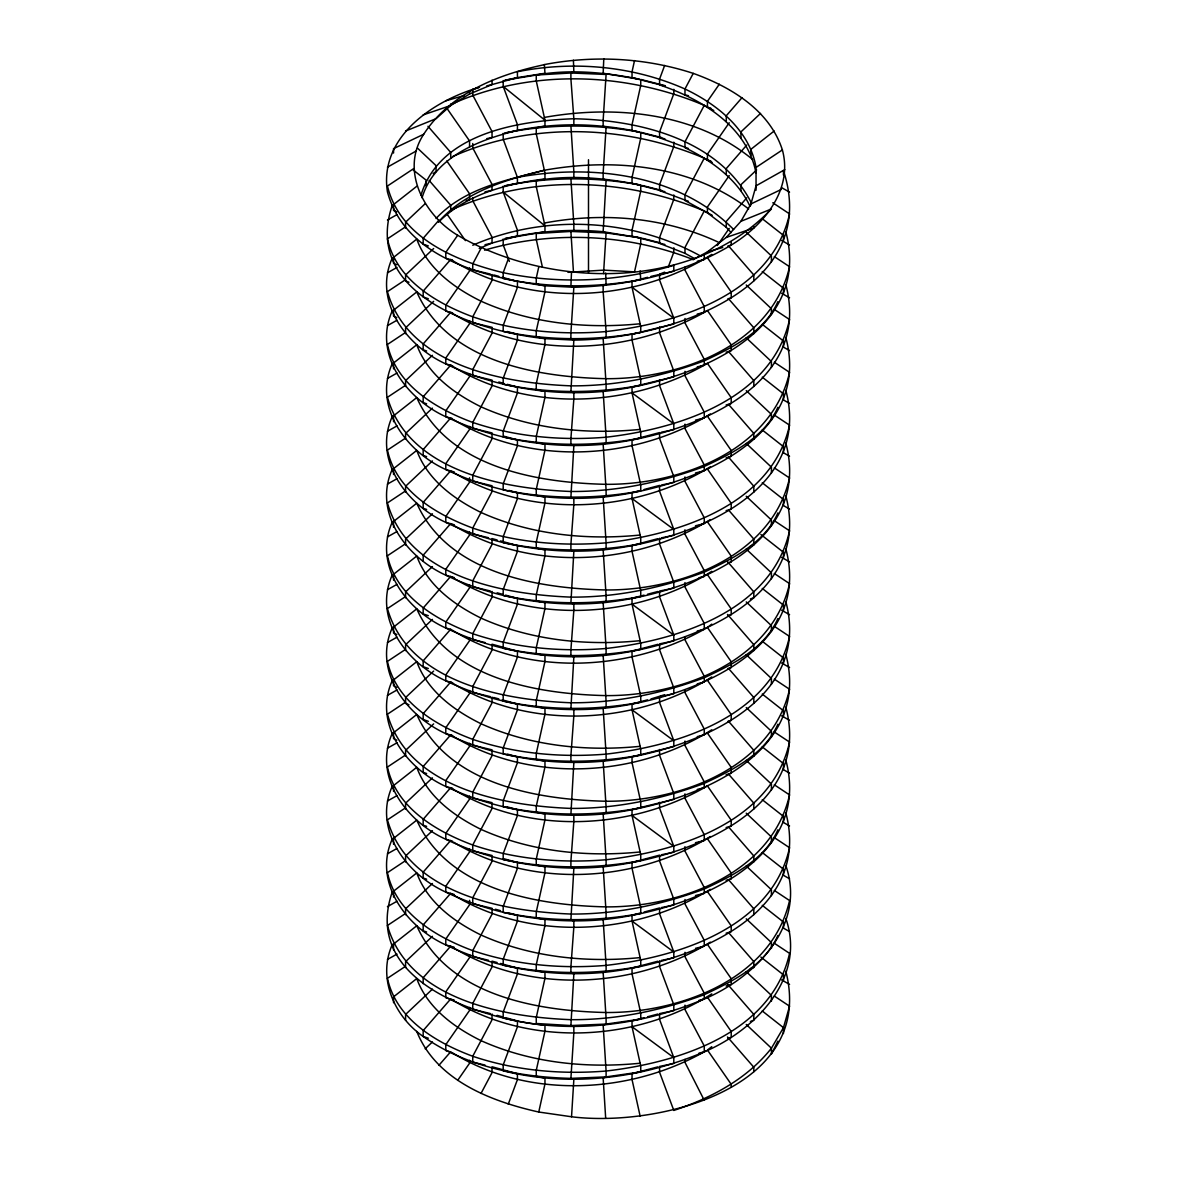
<?xml version="1.0" encoding="UTF-8"?>
<svg xmlns="http://www.w3.org/2000/svg" width="1177" height="1177" viewBox="0 0 1177 1177"><rect width="100%" height="100%" fill="white"/><g stroke="black" fill="none" stroke-linecap="round" stroke-linejoin="round"><path stroke-width="1.5" d="M571.536 271.666L570.904 286.085L573.846 287.276C628.518 285.879 683.999 273.402 731.211 245.066C763.417 225.557 793.254 189.938 782.381 149.935C769.567 110.049 730.593 86.774 693.238 73.371C645.393 57.732 593.708 55.069 544.348 64.588L542.185 65.147C496.826 75.034 449.952 93.66 423.72 134.237C399.915 170.371 424.206 215.376 457.676 235.268C550.895 289.424 693.385 291.072 771.421 208.976L740.936 221.305L726.268 237.43L707.436 251.863L692.988 259.808M603.786 58.85L603.154 73.268L639.008 79.197M603.536 273.55L606.096 232.914L603.154 231.722C570.286 228.618 537.139 231.236 504.977 238.622L544.966 231.722L544.966 225.852L536.256 186.554L536.256 180.684C570.83 174.446 606.538 178.154 640.744 185.098L640.744 190.954L632.034 230.265L632.034 236.136L664.917 244.492M785.809 971.187C815.97 1088.387 658.046 1127.537 571.536 1116.767L573.846 1079.559L570.904 1078.367C519.337 1077.132 465.974 1066.774 423.176 1036.451C394.266 1016.501 377.096 977.778 392.441 944.292M538.757 266.929L536.256 278.155L536.256 284.025L544.966 285.805L573.846 287.276L570.904 333.032L570.904 338.902L573.846 340.094C664.858 339.388 822.605 290.425 783.455 170.65L783.455 175.049M634.521 60.571L632.034 71.797L632.034 77.667L664.917 86.024M416.761 1031.405C436.255 1080.383 491 1101.378 538.757 1112.03L544.966 1083.958L544.966 1078.088L536.256 1076.308L536.256 1070.437L544.966 1031.14L544.966 1025.27C478.259 1018.355 360.942 980.838 392.441 891.475M740.936 221.305L750.955 203.93L756.046 185.804L784.779 169.65M392.441 257.66C372.418 301.312 406.668 346.17 445.789 363.899C494.487 386.983 549.527 396.266 603.154 391.441C684.808 383.158 813.469 336.122 785.809 231.737M392.441 310.478C372.418 354.145 406.668 398.988 445.789 416.717C494.487 439.801 549.527 449.084 603.154 444.273C684.808 435.976 813.469 388.94 785.809 284.554M392.441 363.296C372.418 406.962 406.668 451.806 445.789 469.535C494.487 492.619 549.527 501.902 603.154 497.091C684.808 488.793 813.469 441.758 785.809 337.372M392.441 416.114C372.418 459.78 406.668 504.624 445.789 522.367C494.487 545.437 549.527 554.72 603.154 549.909C684.808 541.611 813.469 494.575 785.809 390.19M392.441 468.932C372.418 512.598 406.668 557.442 445.789 575.185C494.487 598.254 549.527 607.538 603.154 602.727C684.808 594.429 813.469 547.393 785.809 443.008M392.441 521.749C372.418 565.416 406.668 610.274 445.789 628.003C494.487 651.072 549.527 660.356 603.154 655.545C684.808 647.247 813.469 600.211 785.809 495.826M392.441 574.567C372.418 618.234 406.668 663.092 445.789 680.821C494.487 703.89 549.527 713.174 603.154 708.363C684.808 700.065 813.469 653.029 785.809 548.644M392.441 627.385C372.418 671.052 406.668 715.91 445.789 733.639C494.487 756.708 549.527 765.992 603.154 761.181C684.808 752.883 813.469 705.847 785.809 601.462M392.441 680.203C372.418 723.87 406.668 768.728 445.789 786.457C494.487 809.526 549.527 818.809 603.154 813.998C684.808 805.701 813.469 758.665 785.809 654.28M392.441 733.021C372.418 776.688 406.668 821.546 445.789 839.275C494.487 862.344 549.527 871.627 603.154 866.816C684.808 858.519 813.469 811.483 785.809 707.097M392.441 785.839C372.418 829.505 406.668 874.364 445.789 892.092C494.487 915.162 549.527 924.445 603.154 919.634C684.808 911.336 813.469 864.301 785.809 759.915M392.441 838.657C372.418 882.323 406.668 927.182 445.789 944.91C494.487 967.994 549.527 977.263 603.154 972.452C684.808 964.154 813.469 917.118 785.809 812.733M500.49 963.463L517.424 968.127L517.424 973.997L503.197 1012.132L503.197 1018.002C569.992 1034.657 641.318 1025.667 704.258 999.052C755.148 977.396 806.701 925.284 785.809 865.551M505.566 1017.678L517.424 1020.945L517.424 1026.815L503.197 1064.95L503.197 1070.82C569.992 1087.489 641.318 1078.485 704.258 1051.87C755.148 1030.213 806.701 978.102 785.809 918.369M644.084 1017.693L632.034 1020.871L632.034 1026.741L640.744 1066.038L640.744 1071.909L606.096 1076.896L570.904 1078.367L573.846 1032.612L573.846 1026.741L570.904 1025.55L573.846 973.923L570.904 972.732L570.904 966.861L573.846 926.976L573.846 921.105L570.904 919.914L573.846 868.288L570.904 867.096L570.904 861.226L573.846 821.34L573.846 815.47L570.904 814.278L573.846 762.652L570.904 761.445L570.904 755.59L573.846 715.69L573.846 709.834L570.904 708.628L573.846 657.001L570.904 655.81L570.904 649.939L573.846 610.054L573.846 604.184L570.904 602.992L573.846 551.366L570.904 550.174L570.904 544.304L573.846 504.418L573.846 498.548L570.904 497.356L573.846 445.73L570.904 444.538L570.904 438.668L573.846 398.782L573.846 392.912L570.904 391.72L573.846 340.094L544.966 338.623L536.256 336.843L536.256 330.972L544.966 291.675L544.966 285.805C484.924 277.169 405.624 258.705 387.439 191.895C378.862 136.929 433.401 100.604 479.51 87.289M657.855 961.241L632.034 968.053L632.034 973.923L640.744 1013.22L640.744 1019.091L606.096 1024.078L570.904 1025.55L536.256 1023.49L536.256 1017.619L544.966 978.322L544.966 972.452L536.256 970.672L536.256 964.802L544.966 925.505L544.966 919.634L536.256 917.854L536.256 911.984L544.966 872.687L544.966 866.816L536.256 865.036L536.256 859.166L544.966 819.869L544.966 813.998L536.256 812.218L536.256 806.348L544.966 767.036L544.966 761.181L536.256 759.386L536.256 753.53L544.966 714.218L544.966 708.363L536.256 706.568L536.256 700.712L544.966 661.4L544.966 655.53L536.256 653.75L536.256 647.88L544.966 608.583L544.966 602.712L536.256 600.932L536.256 595.062L544.966 555.765L544.966 549.894L536.256 548.114L536.256 542.244L544.966 502.947L544.966 497.077L536.256 495.296L536.256 489.426L544.966 450.129L544.966 444.259L536.256 442.478L536.256 436.608L544.966 397.311L544.966 391.441L536.256 389.661L536.256 383.79L544.966 344.493L544.966 338.623C477.376 331.634 361.383 294.235 392.441 204.827M420.954 195.279C439.595 133.251 518.189 120.79 573.846 118.745C639.567 120.172 718.132 139.092 750.955 202.091L750.955 205.019M422.072 197.78C434.078 156.835 479.716 139.563 517.424 130.412C557.515 122.29 599.078 123.291 638.993 131.912M508.273 259.058L503.197 272.681L503.197 278.537C548.438 288.071 595.341 288.071 640.744 279.626L640.111 270.945M664.652 65.441L659.576 79.065L659.576 84.935C701.463 99.015 747.336 126.307 756.046 173.269M668.315 266.899L673.803 252.187L673.803 247.788M508.273 1104.158L517.424 1079.633L517.424 1073.762L492.03 1066.774L492.03 1072.644L481.01 1093.462M404.991 280.023L387.439 291.661C408.478 366.121 504.55 383.275 570.904 385.85C616.542 386.174 661.606 376.699 704.258 360.824C732.55 347.568 764.682 331.752 777.894 301.65M404.991 385.659L387.439 397.296C408.478 471.756 504.55 488.911 570.904 491.486C616.542 491.809 661.606 482.335 704.258 466.46C732.55 453.204 764.682 437.388 777.894 407.286M404.991 491.295L387.439 502.932C408.478 577.392 504.55 594.547 570.904 597.122C616.542 597.445 661.606 587.97 704.258 572.096C732.55 558.84 764.682 543.024 777.894 512.922M404.991 596.93L387.439 608.583C408.478 683.028 504.55 700.197 570.904 702.772C616.542 703.081 661.606 693.606 704.258 677.731C732.55 664.475 764.682 648.659 777.894 618.558M404.991 702.566L387.439 714.218C408.478 788.664 504.55 805.833 570.904 808.408C616.542 808.717 661.606 799.242 704.258 783.367C732.55 770.111 764.682 754.31 777.894 724.208M404.991 808.202L387.439 819.854C408.478 894.299 504.55 911.469 570.904 914.043C616.542 914.352 661.606 904.878 704.258 889.003C732.55 875.762 764.682 859.946 777.894 829.844M404.991 913.838L387.439 925.49C408.478 999.95 504.55 1017.105 570.904 1019.679C616.542 1020.003 661.606 1010.513 704.258 994.653C732.55 981.397 764.682 965.581 777.894 935.48M777.894 1041.115L771.421 1054.077L771.421 1048.207L783.455 1027.653L789.561 1006.188L774.334 996.08M481.01 248.362L472.742 263.986L472.742 269.857L490.279 274.064M693.238 73.371L684.97 88.996L684.97 94.866L688.486 95.705M713.777 110.491L704.258 105.356L684.97 141.814L684.97 147.684C711.482 160.631 737.17 178.992 750.043 206.372M712.188 162.455L704.258 158.174L684.97 194.632L684.97 200.502L707.436 212.846L726.268 227.279L731.167 232.649M712.188 215.273L704.258 210.992L684.97 247.45L684.97 253.32L694.592 258.602M457.676 235.268L445.789 252.393L445.789 258.263L452.586 260.205M719.324 84.2L707.436 101.34L707.436 107.21L710.834 108.181M729.24 122.746L707.436 154.158L707.436 160.028L710.834 160.999M729.24 175.564L707.436 206.975L707.436 212.846M717.337 245.507L729.24 228.382M457.676 1080.368L469.564 1063.228L469.564 1060.286M438.918 220.202L423.176 238.298L423.176 244.169L428.34 245.934M450.732 417.894L423.176 449.585L423.176 455.455L426.618 456.617M742.025 97.662L726.268 115.773L726.268 121.643M450.732 470.712L423.176 502.402L423.176 508.273L426.618 509.45M746.748 145.051L726.268 168.591L726.268 174.461M450.732 523.544L423.176 555.22L423.176 561.091M746.748 197.868L726.268 221.408L726.268 227.279M450.732 576.362L423.176 608.038L423.176 613.908L428.34 615.674M450.732 629.18L423.176 660.856L423.176 666.726L428.34 668.492M450.732 840.452L423.176 872.128L423.176 877.998L426.618 879.175M450.732 893.269L423.176 924.945L423.176 930.816L426.618 931.993M450.732 946.087L423.176 977.763L423.176 983.634M450.732 998.905L423.176 1030.581L423.176 1036.451L428.34 1038.217M438.918 1065.303L450.732 1051.723M438.506 221.894C464.915 191.954 504.712 180.052 542.185 170.783L544.348 170.238C613.452 157.777 691.502 165.074 748.631 208.932M425.177 203.695L405.579 222.188L405.579 228.044M433.651 248.538L405.579 275.006L405.579 280.876L408.963 282.245M433.651 301.356L405.579 327.824L405.579 333.694M432.43 355.307L405.579 380.642L405.579 386.512M432.43 408.125L405.579 433.46L405.579 439.33M760.533 113.419L740.936 131.898L740.936 137.768M432.43 460.943L405.579 486.278L405.579 492.148M756.62 169.929L740.936 184.715L740.936 190.586M432.43 513.775L405.579 539.095L405.579 544.966M432.43 566.593L405.579 591.913L405.579 597.784M432.43 619.411L405.579 644.731L405.579 650.601M433.651 671.081L405.579 697.549L405.579 703.419L408.963 704.788M433.651 723.899L405.579 750.367L405.579 756.237M432.43 777.865L405.579 803.185L405.579 809.055M432.43 830.682L405.579 856.003L405.579 861.873M432.43 883.5L405.579 908.821L405.579 914.691M432.43 936.318L405.579 961.638L405.579 967.509M432.43 989.136L405.579 1014.456L405.579 1020.327M425.177 1048.795L432.43 1041.954M436.064 218.466C464.224 188.291 506.139 180.228 544.348 170.238M438.727 221.938C466.725 194.117 506.904 183.715 544.966 178.904L544.966 173.034L536.256 133.737L536.256 127.866L544.966 126.086L544.966 120.216L536.256 80.919L536.256 75.048C570.227 68.899 605.346 72.415 638.993 79.094M416.761 186.304L393.545 204.563L393.545 210.433L396.796 211.978M774.172 131.015L750.955 149.273L750.955 155.143M428.34 298.752L423.176 296.987L423.176 291.131L450.732 259.44C528.238 308.139 635.492 302.989 711.776 254.409M453.631 419.674C530.415 466.224 634.903 460.707 710.334 413.98M452.174 471.609C529.091 519.145 634.432 513.805 710.334 466.798M452.174 524.427C529.091 571.963 634.432 566.623 710.334 519.616M452.174 577.245C529.547 624.972 635.963 619.617 711.776 571.316M711.776 624.134L707.436 627.473L731.211 661.739L731.211 667.609L727.813 668.58M428.34 721.31L423.176 719.544L423.176 713.674L450.732 681.998C528.238 730.682 635.492 725.547 711.776 676.952M426.618 773.539L423.176 772.362L423.176 766.492L450.732 734.816C528.238 783.499 635.492 778.365 711.776 729.769M453.631 842.217C530.415 888.782 634.903 883.265 710.334 836.523M452.174 894.152C529.091 941.688 634.432 936.348 710.334 889.341M452.174 946.97C529.091 994.506 634.432 989.18 710.334 942.159M452.174 999.788C529.547 1047.515 635.963 1042.175 711.776 993.874M711.776 1046.691L707.436 1050.016L731.211 1084.297L731.211 1087.224M433.136 173.578L436.064 171.518L436.064 165.648L417.511 148.14M413.774 168.561L387.439 186.025C399.974 237.96 456.249 261.176 503.197 272.681C559.546 284.496 618.675 281.921 673.803 265.34L673.803 271.21L650.969 276.418M404.991 227.205L387.439 238.843C396.355 279.817 436.255 303.21 472.742 316.804C515.541 331.252 561.208 335.195 606.096 331.561C677.996 323.248 771.538 294.206 789.561 213.905L772.803 202.782M404.991 332.841L387.439 344.478C396.355 385.453 436.255 408.846 472.742 422.44C515.541 436.888 561.208 440.831 606.096 437.211C677.996 428.899 771.538 399.842 789.561 319.541L774.334 309.433M756.046 190.203L756.046 167.414L782.381 149.935M404.991 438.477L387.439 450.114C396.355 491.103 436.255 514.481 472.742 528.076C515.541 542.523 561.208 546.466 606.096 542.847C677.996 534.535 771.538 505.477 789.561 425.177L774.334 415.069M404.991 544.112L387.439 555.765C396.355 596.739 436.255 620.117 472.742 633.712C515.541 648.159 561.208 652.102 606.096 648.483C677.996 640.17 771.538 611.113 789.561 530.812L774.334 520.705M404.991 649.748L387.439 661.4C396.355 702.375 436.255 725.768 472.742 739.362C515.541 753.795 561.208 757.738 606.096 754.119C677.996 745.806 771.538 716.749 789.561 636.448L774.334 626.341M404.991 755.384L387.439 767.036C396.355 808.011 436.255 831.403 472.742 844.998C515.541 859.431 561.208 863.374 606.096 859.754C677.996 851.442 771.538 822.385 789.561 742.084L774.334 731.991M404.991 861.02L387.439 872.672C396.355 913.646 436.255 937.039 472.742 950.633C515.541 965.066 561.208 969.009 606.096 965.39C677.996 957.078 771.538 928.02 789.561 847.734L774.334 837.627M404.991 966.655L387.439 978.308C396.355 1019.282 436.255 1042.675 472.742 1056.269C515.541 1070.702 561.208 1074.645 606.096 1071.026C677.996 1062.713 771.538 1033.656 789.561 953.37L774.334 943.263M544.348 64.588L544.966 73.268L517.424 77.594L492.03 84.582L469.564 93.998L450.732 105.503L436.064 118.686L405.579 131.03M387.439 167.178L416.158 151.024M387.439 219.996L397.017 214.611M387.439 272.814L397.017 267.429M387.439 325.632L397.017 320.247M387.439 378.45L397.017 373.065M387.439 431.282L397.017 425.897M387.439 484.1L397.017 478.715M387.439 536.918L397.017 531.533M387.439 589.736L397.017 584.351M387.439 642.554L397.017 637.169M387.439 695.372L397.017 689.987M387.439 748.189L397.017 742.805M387.439 801.007L397.017 795.623M387.439 853.825L397.017 848.44M387.439 906.643L397.017 901.258M387.439 959.461L397.017 954.076M705.832 628.356C630.004 671.92 527.634 676.937 452.174 630.063M705.832 1050.899C630.004 1094.478 527.634 1099.48 452.174 1052.606M423.72 134.237L393.545 148.64L393.545 153.054M750.955 203.93L781.131 189.526M452.527 103.782C531.46 68.59 625.267 72.047 704.258 105.356M452.527 156.6C531.46 121.408 625.267 124.865 704.258 158.174M450.835 210.139C530.15 174.211 624.707 177.433 704.258 210.992M472.771 245.243C544.745 213.714 632.402 218.098 701.006 256.262M479.201 248.421L492.03 243.05L517.424 236.047L517.424 230.177L503.197 192.042L503.197 186.172M664.652 272.167L659.576 274.153L659.576 280.023L673.803 318.158L673.803 324.028L632.034 334.224L632.034 340.094L640.744 379.391L640.744 385.262C595.341 393.707 548.438 393.707 503.197 384.188L503.197 378.317L517.424 340.168L517.424 334.297L507.258 331.502M664.652 694.71L650.969 698.961M423.176 114.905L450.732 105.503L450.732 104.032M726.268 237.43L753.824 228.029L753.824 226.572M750.382 546.128L753.824 544.951L753.824 539.081L728.666 510.156M750.382 598.946L753.824 597.769L753.824 591.899L727.474 561.591M750.382 968.671L753.824 967.494L753.824 961.624L728.666 932.699M750.382 1021.489L753.824 1020.312L753.824 1014.442L727.474 984.149M445.789 100.81L464.474 95.455M466.166 200.605L469.564 199.634L469.564 193.764L446.819 160.984M484.586 250.171C552.19 230.398 626.811 233.664 692.414 259.293M707.436 251.863L722.722 247.494M727.813 246.037L731.211 245.066L731.211 242.124M727.813 298.855L731.211 297.884L731.211 292.014L707.436 257.734M726.121 352.158L731.211 350.702L731.211 344.832L707.436 310.551C630.872 355.204 526.869 360.397 450.732 312.258L423.176 343.949L423.176 349.804L426.618 350.981M726.121 404.976L731.211 403.52L731.211 397.649L707.436 363.369C630.872 408.022 526.869 413.23 450.732 365.076L423.176 396.767L423.176 402.637L426.618 403.799M726.121 457.794L731.211 456.338L731.211 450.467L707.436 416.202M726.121 510.612L731.211 509.155L731.211 503.285L707.436 469.02M727.813 562.944L731.211 561.973L731.211 556.103L707.436 521.838M727.813 615.762L731.211 614.791L731.211 608.921L707.436 574.656M727.813 721.398L731.211 720.427L731.211 714.557L707.436 680.291M726.121 774.701L731.211 773.245L731.211 767.375L707.436 733.109M726.121 827.534L731.211 826.063L731.211 820.192L707.436 785.927C630.872 830.579 526.869 835.773 450.732 787.634L423.176 819.31L423.176 825.18L426.618 826.357M726.121 880.352L731.211 878.881L731.211 873.025L707.436 838.745M726.121 933.17L731.211 931.698L731.211 925.843L707.436 891.563M726.121 985.988L731.211 984.531L731.211 978.661L707.436 944.381M727.813 1038.32L731.211 1037.349L731.211 1031.479L707.436 997.199M647.527 277.316L632.034 281.406L632.034 287.276L640.744 326.573L640.744 332.444C595.341 340.889 548.438 340.889 503.197 331.37L503.197 325.499L517.424 287.35L517.424 281.48L502.182 277.286M659.576 326.971L659.576 332.841L673.803 370.976L673.803 376.846L632.034 387.042L632.034 392.912L640.744 432.209L640.744 438.079C595.341 446.524 548.438 446.524 503.197 437.005L503.197 431.135L517.424 392.986L517.424 387.115L507.258 384.32M640.641 490.412L632.034 492.677L632.034 498.548L640.744 537.845L640.744 543.715C595.341 552.16 548.438 552.16 503.197 542.641L503.197 536.771L517.424 498.621L517.424 492.751L508.95 490.426M644.084 489.5L659.576 485.424L659.576 491.295L673.803 529.429L673.803 535.3L661.356 537.874M657.855 538.698L632.034 545.495L632.034 551.366L640.744 590.663L640.744 596.533C595.341 604.978 548.438 604.978 503.197 595.459L503.197 589.589L517.424 551.439L517.424 545.584L500.49 540.92M644.084 595.135L632.034 598.313L632.034 604.184L640.744 643.481L640.744 649.351C595.341 657.796 548.438 657.796 503.197 648.277L503.197 642.407L517.424 604.272L517.424 598.402L505.566 595.135M647.527 594.238L657.855 591.516M657.855 644.334L632.034 651.131L632.034 657.001L640.744 696.298L640.744 702.169C595.341 710.614 548.438 710.614 503.197 701.095L503.197 695.224L517.424 657.09L517.424 651.219L492.03 644.216L492.03 650.087L472.742 686.529L472.742 692.4L490.279 696.622M647.527 699.874L632.034 703.949L632.034 709.819L640.744 749.116L640.744 754.987C595.341 763.432 548.438 763.446 503.197 753.913L503.197 748.042L517.424 709.908L517.424 704.037L502.182 699.829M659.576 538.242L659.576 544.112L673.803 582.247L673.803 588.117L659.576 591.06L659.576 596.93L673.803 635.065L673.803 640.935L659.576 643.878L659.576 649.748L673.803 687.883L673.803 693.753L659.576 696.696L659.576 702.566L673.803 740.716L673.803 746.571L632.034 756.767L632.034 762.637L640.744 801.934L640.744 807.805C595.341 816.249 548.438 816.264 503.197 806.731L503.197 800.86L517.424 762.725L517.424 756.855L507.258 754.06M659.576 749.514L659.576 755.384L673.803 793.533L673.803 799.389L632.034 809.585L632.034 815.455L640.744 854.767L640.744 860.622C595.341 869.067 548.438 869.082 503.197 859.548L503.197 853.678L517.424 815.543L517.424 809.673L507.258 806.878M640.641 912.955L632.034 915.235L632.034 921.091L640.744 960.403L640.744 966.273C595.341 974.703 548.438 974.718 503.197 965.184L503.197 959.314L517.424 921.179L517.424 915.309L508.95 912.969M644.084 912.057L659.576 907.967L659.576 913.838L673.803 951.987L673.803 957.857L661.356 960.417M647.527 1016.781L657.855 1014.059M657.855 1066.877L632.034 1073.689L632.034 1079.559L640.111 1116.046M477.994 87.951L472.742 89.217L472.742 95.087L492.03 131.544L492.03 137.415L486.763 138.665M486.763 85.847L492.03 84.582L492.03 80.183M485.012 191.91L492.03 190.233L492.03 184.362L472.742 147.905L472.742 143.506M485.012 244.728L492.03 243.05L492.03 237.18L472.742 200.723L472.742 197.795M697.255 261.265L704.258 259.587L704.258 255.188M697.255 314.082L704.258 312.405L704.258 306.535L684.97 270.092L684.97 267.15M697.255 366.9L704.258 365.223L704.258 359.353L684.97 322.91L684.97 318.496M695.489 420.145L704.258 418.041L704.258 412.171L684.97 375.728L684.97 371.329M695.489 472.963L704.258 470.859L704.258 464.989L684.97 428.546L684.97 424.147M695.489 525.781L704.258 523.677L704.258 517.806L684.97 481.364L684.97 476.965M699.006 577.76L704.258 576.495L704.258 570.624L684.97 534.181L684.97 529.782M697.255 631.004L704.258 629.312L704.258 623.442L684.97 586.999L684.97 582.6M697.255 683.822L704.258 682.13L704.258 676.26L684.97 639.817L684.97 636.889M697.255 736.64L704.258 734.948L704.258 729.078L684.97 692.635L684.97 689.707M697.255 789.458L704.258 787.766L704.258 781.911L684.97 745.453L684.97 741.054M695.489 842.703L704.258 840.599L704.258 834.728L684.97 798.271L684.97 793.872M695.489 895.52L704.258 893.417L704.258 887.546L684.97 851.089L684.97 846.69M695.489 948.338L704.258 946.234L704.258 940.364L684.97 903.907L684.97 899.508M699.006 1000.318L704.258 999.052L704.258 993.182L684.97 956.724L684.97 952.325M699.006 1053.135L704.258 1051.87L704.258 1046L684.97 1009.542L684.97 1005.143M504.977 132.986L517.424 130.412L517.424 124.541L503.197 86.407L503.197 80.536M504.977 185.804L517.424 183.229L517.424 177.359L503.197 139.224L503.197 133.354M661.356 432.239L673.803 429.664L673.803 423.794L659.576 385.659L659.576 379.788M661.356 485.056L673.803 482.482L673.803 476.611L659.576 438.477L659.576 432.606L632.034 439.86L632.034 445.73L640.744 485.027L640.744 490.897C595.341 499.342 548.438 499.342 503.197 489.823L503.197 483.953L517.424 445.803L517.424 439.933L503.874 436.211M661.356 854.782L673.803 852.222L673.803 846.351L659.576 808.202L659.576 802.331M661.356 907.599L673.803 905.039L673.803 899.169L659.576 861.02L659.576 855.149L632.034 862.417L632.034 868.273L640.744 907.585L640.744 913.44C595.341 921.885 548.438 921.9 503.197 912.366L503.197 906.496L517.424 868.361L517.424 862.491L503.874 858.754M504.948 133.06C549.041 123.894 594.753 123.894 639.008 132.03M504.948 185.878C549.615 176.535 595.915 176.815 640.744 185.098M517.424 177.359C591.398 163.765 678.57 173.813 733.609 229.471M544.348 117.42C614.968 104.768 695.607 112.404 752.603 159.483M544.348 223.056C602.815 211.934 665.182 217.083 719.324 242.653M567.976 272.328L603.786 270.121L634.521 271.858L640.744 243.786L640.744 237.916L603.154 231.722L606.096 180.096L603.154 178.904L603.154 173.034L606.096 127.278L603.154 126.086L603.154 120.216L606.096 74.46L570.904 72.989L536.256 75.048L504.948 80.242L517.424 77.594L517.424 71.723C573.302 60.645 632.726 65.794 684.97 88.996C717.367 104.444 749.631 130.044 756.046 167.414M640.111 323.763C586.323 329.133 530.65 323.498 481.01 301.18C453.969 287.835 427.442 268.474 416.761 239.122L393.545 257.38L393.545 263.251L396.796 264.796M640.111 429.399C586.323 434.769 530.65 429.134 481.01 406.815C453.969 393.471 427.442 374.109 416.761 344.758L393.545 363.016L393.545 368.887M640.111 535.035C586.323 540.405 530.65 534.77 481.01 512.466C453.969 499.107 427.442 479.745 416.761 450.394L393.545 468.652L393.545 474.522M640.111 640.671C586.323 646.041 530.65 640.406 481.01 618.102C453.969 604.743 427.442 585.381 416.761 556.03L393.545 574.288L393.545 580.158M640.111 746.321C586.323 751.676 530.65 746.056 481.01 723.737C453.969 710.393 427.442 691.017 416.761 661.665L393.545 679.938L393.545 685.794L396.796 687.353M640.111 851.957C586.323 857.327 530.65 851.692 481.01 829.373C453.969 816.029 427.442 796.652 416.761 767.301L393.545 785.574L393.545 791.444M640.111 957.592C586.323 962.963 530.65 957.328 481.01 935.009C453.969 921.665 427.442 902.303 416.761 872.937L393.545 891.21L393.545 897.08M640.111 1063.228C586.323 1068.598 530.65 1062.963 481.01 1040.645C453.969 1027.3 427.442 1007.939 416.761 978.587L393.545 996.845L393.545 1002.716M640.744 237.916L606.096 232.914L570.904 231.442L536.256 233.502L536.256 239.372L542.42 267.179M538.757 1112.03L571.536 1116.767M664.917 138.857L632.034 130.485L632.034 124.63L640.744 85.318L640.744 79.447L665.093 85.656M664.917 191.674L632.034 183.303L632.034 177.447L640.744 138.136L640.744 132.28L661.621 137.591M688.486 148.523L659.576 137.753L659.576 131.883L673.803 93.733L673.803 89.334M688.486 201.341L659.576 190.571L659.576 184.701L673.803 146.551L673.803 142.152M488.514 537.742L472.742 533.946L472.742 528.076L492.03 491.633L492.03 485.763L472.742 481.128L472.742 475.258L492.03 438.815L492.03 432.945L472.742 428.31L472.742 422.44L492.03 385.997L492.03 380.127L472.742 375.492L472.742 369.622L492.03 333.179L492.03 327.309L472.742 322.675L472.742 316.804L492.03 280.361L492.03 274.491M490.279 590.972L472.742 586.764L472.742 580.894L492.03 544.451L492.03 538.58L497.106 539.978M485.012 642.539L472.742 639.582L472.742 633.712L492.03 597.269L492.03 591.398M488.514 960.285L472.742 956.504L472.742 950.633L492.03 914.176L492.03 908.306L472.742 903.686L472.742 897.816L492.03 861.358L492.03 855.488L472.742 850.868L472.742 844.998L492.03 808.54L492.03 802.67L472.742 798.05L472.742 792.18L492.03 755.722L492.03 749.852L472.742 745.218L472.742 739.362L492.03 702.904L492.03 697.034M490.279 1013.529L472.742 1009.322L472.742 1003.451L492.03 966.994L492.03 961.138L497.106 962.536M485.012 1065.082L472.742 1062.14L472.742 1056.269L492.03 1019.812L492.03 1013.956M642.48 185.539L661.621 190.409M642.48 238.357L659.87 242.786M493.722 274.947L498.798 276.36M498.798 381.995L503.874 383.393M497.106 592.796L502.182 594.194M493.722 697.505L498.798 698.903M495.414 909.247L500.49 910.645M497.106 1015.354L502.182 1016.751M452.586 313.023L445.789 311.081L445.789 305.211L469.564 270.945L469.564 268.003M452.586 365.856L445.789 363.899L445.789 358.029L469.564 323.763L469.564 320.821M452.586 418.674L445.789 416.717L445.789 410.847L469.564 376.581L469.564 373.653M454.278 471.977L445.789 469.535L445.789 463.679L469.564 429.399L469.564 426.471M454.278 524.795L445.789 522.367L445.789 516.497L469.564 482.217L469.564 477.818M454.278 577.613L445.789 575.185L445.789 569.315L469.564 535.035L469.564 532.107M450.879 629.46L445.789 628.003L445.789 622.133L469.564 587.853L469.564 584.925M452.586 682.763L445.789 680.821L445.789 674.951L469.564 640.671L469.564 637.743M452.586 735.581L445.789 733.639L445.789 727.769L469.564 693.488L469.564 690.561M452.586 788.399L445.789 786.457L445.789 780.586L469.564 746.306L469.564 743.378M452.586 841.217L445.789 839.275L445.789 833.404L469.564 799.124L469.564 796.196M454.278 894.52L445.789 892.092L445.789 886.222L469.564 851.957L469.564 849.014M454.278 947.338L445.789 944.91L445.789 939.04L469.564 904.775L469.564 900.361M454.278 1000.156L445.789 997.728L445.789 991.858L469.564 957.592L469.564 954.65M450.879 1052.003L445.789 1050.546L445.789 1044.676L469.564 1010.41L469.564 1007.468M684.97 253.32L659.576 243.389L659.576 237.519L673.803 199.369L673.803 194.97M396.796 317.613L393.545 316.069L393.545 310.198L416.761 291.94C447.804 361.957 537.227 377.081 605.669 378.685C678.732 379.332 771.494 345.847 789.561 266.723L774.334 256.615M396.796 634.535L393.545 632.976L393.545 627.106L416.761 608.847C447.804 678.879 537.227 694.003 605.669 695.607C678.732 696.254 771.494 662.769 789.561 583.63L774.334 573.523M396.796 740.171L393.545 738.612L393.545 732.756L416.761 714.483C447.804 784.515 537.227 799.639 605.669 801.243C678.732 801.89 771.494 768.404 789.561 689.266L774.334 679.158M781.587 187.643L789.561 192.131M781.587 240.461L789.561 244.948M781.587 293.279L789.561 297.766M783.176 346.994L789.561 350.584M783.176 399.812L789.561 403.402M783.176 452.63L789.561 456.22M783.176 505.448L789.561 509.038M781.587 557.368L789.561 561.856M781.587 610.186L789.561 614.674M781.587 663.004L789.561 667.491M781.587 715.822L789.561 720.309M783.176 769.537L789.561 773.127M783.176 822.355L789.561 825.945M783.176 875.173L789.561 878.763M783.176 927.991L789.561 931.581M781.587 979.911L789.561 984.399M774.334 362.251L789.561 372.359C771.494 451.482 678.732 484.968 605.669 484.321C537.227 482.732 447.804 467.593 416.761 397.576L393.545 415.834L393.545 421.704M774.334 467.887L789.561 477.994C771.494 557.118 678.732 590.604 605.669 589.957C537.227 588.368 447.804 573.243 416.761 503.212L393.545 521.47L393.545 527.34M774.334 784.809L789.561 794.916C771.494 874.04 678.732 907.526 605.669 906.878C537.227 905.275 447.804 890.15 416.761 820.119L393.545 838.392L393.545 844.262M774.334 890.445L789.561 900.552C771.494 979.676 678.732 1013.162 605.669 1012.514C537.227 1010.911 447.804 995.786 416.761 925.769L393.545 944.028L393.545 949.898M632.034 287.276L673.803 318.158M632.034 392.912L673.803 423.794M632.034 498.548L673.803 529.429M632.034 604.184L673.803 635.065M632.034 709.819L673.803 740.716M632.034 815.455L673.803 846.351M632.034 921.091L673.803 951.987M632.034 1026.741L673.803 1057.623L673.803 1063.493L659.576 1066.436L659.576 1072.291L673.803 1110.441C710.761 1098.185 746.865 1079.25 771.421 1048.207L746.233 1024.461M762.269 218.701L783.455 235.371L783.455 241.241M762.269 271.519L783.455 288.188L783.455 294.059M762.269 324.337L783.455 341.006L783.455 346.877M762.269 377.155L783.455 393.824L783.455 399.694M762.269 429.973L783.455 446.642L783.455 452.512M413.318 170.076L426.045 180.081L426.045 185.951M762.269 482.791L783.455 499.46L783.455 505.33M760.857 534.505L783.455 552.293L783.455 558.148M762.269 588.426L783.455 605.11L783.455 610.966M762.269 641.244L783.455 657.928L783.455 663.799M762.269 694.062L783.455 710.746L783.455 716.616M762.269 746.88L783.455 763.564L783.455 769.434M762.269 799.713L783.455 816.382L783.455 822.252M762.269 852.531L783.455 869.2L783.455 875.07M762.269 905.348L783.455 922.018L783.455 927.888M760.857 957.048L783.455 974.836L783.455 980.706M762.269 1010.984L783.455 1027.653L783.455 1033.524M503.197 86.407L544.966 120.216M503.197 192.042L544.966 225.852M746.233 232.178L771.421 255.924L771.421 261.794M746.233 284.996L771.421 308.742L771.421 314.612M746.233 337.814L771.421 361.56L771.421 367.43M746.233 390.632L771.421 414.378L771.421 420.248M746.233 443.449L771.421 467.195L771.421 473.066M746.233 496.267L771.421 520.028L771.421 525.884M746.233 549.085L771.421 572.846L771.421 578.701M746.233 601.903L771.421 625.664L771.421 631.534M746.233 654.736L771.421 678.482L771.421 684.352M746.233 707.554L771.421 731.3L771.421 737.17M746.233 760.371L771.421 784.117L771.421 789.988M746.233 813.189L771.421 836.935L771.421 842.806M746.233 866.007L771.421 889.753L771.421 895.623M746.233 918.825L771.421 942.571L771.421 948.441M746.233 971.643L771.421 995.389L771.421 1001.259M728.666 246.067L753.824 274.991L753.824 280.847M728.666 298.884L753.824 327.809L753.824 333.68M728.666 351.702L753.824 380.627L753.824 386.497M728.666 404.52L753.824 433.445L753.824 439.315M728.666 457.338L753.824 486.263L753.824 492.133M427.957 126.277L450.732 152.451L450.732 158.321M429.164 180.478L450.732 205.269L450.732 211.139M727.474 614.409L753.824 644.716L753.824 650.587M728.666 668.61L753.824 697.534L753.824 703.405M728.666 721.427L753.824 750.352L753.824 756.222M728.666 774.245L753.824 803.17L753.824 809.04M728.666 827.063L753.824 855.988L753.824 861.858M728.666 879.881L753.824 908.806L753.824 914.676M727.474 1036.966L753.824 1067.259L753.824 1071.673M446.819 108.166L469.564 140.946L469.564 146.816M446.819 213.802L465.43 240.623M509.391 261.441L503.197 244.86L503.197 238.99M673.803 1057.623L659.576 1019.473L659.576 1013.603L673.803 1010.675L673.803 1004.805L659.576 966.655L659.576 960.785M605.669 273.049L606.096 284.613L603.154 285.805L603.154 291.675L606.096 331.561L606.096 337.431L603.154 338.623L606.096 384.379L606.096 390.249L603.154 391.441L606.096 437.211L606.096 443.067L603.154 444.273L606.096 490.029L606.096 495.885L603.154 497.091L606.096 542.847L606.096 548.717L603.154 549.909L606.096 595.665L606.096 601.535L603.154 602.727L606.096 648.483L606.096 654.353L603.154 655.545L606.096 701.301L606.096 707.171L603.154 708.363L606.096 754.119L606.096 759.989L603.154 761.181L606.096 806.936L606.096 812.807L603.154 813.998L606.096 859.754L606.096 865.625L603.154 866.816L606.096 912.572L606.096 918.443L603.154 919.634L606.096 965.39L606.096 971.26L603.154 972.452L606.096 1018.208L606.096 1024.078L603.154 1025.27L606.096 1071.026L606.096 1076.896L603.154 1078.088L605.669 1118.15M573.42 60.233L573.846 71.797L570.904 72.989L570.904 78.859L573.846 118.745L573.846 124.615L570.904 125.807L573.846 171.562L573.846 177.433L570.904 178.624L573.846 224.38L573.846 230.251L570.904 231.442L573.42 271.504M704.258 1100.289L684.97 1062.36L684.97 1059.432M588.5 159.734L588.5 272.652M469.564 91.07L469.564 93.998"/></g></svg>
